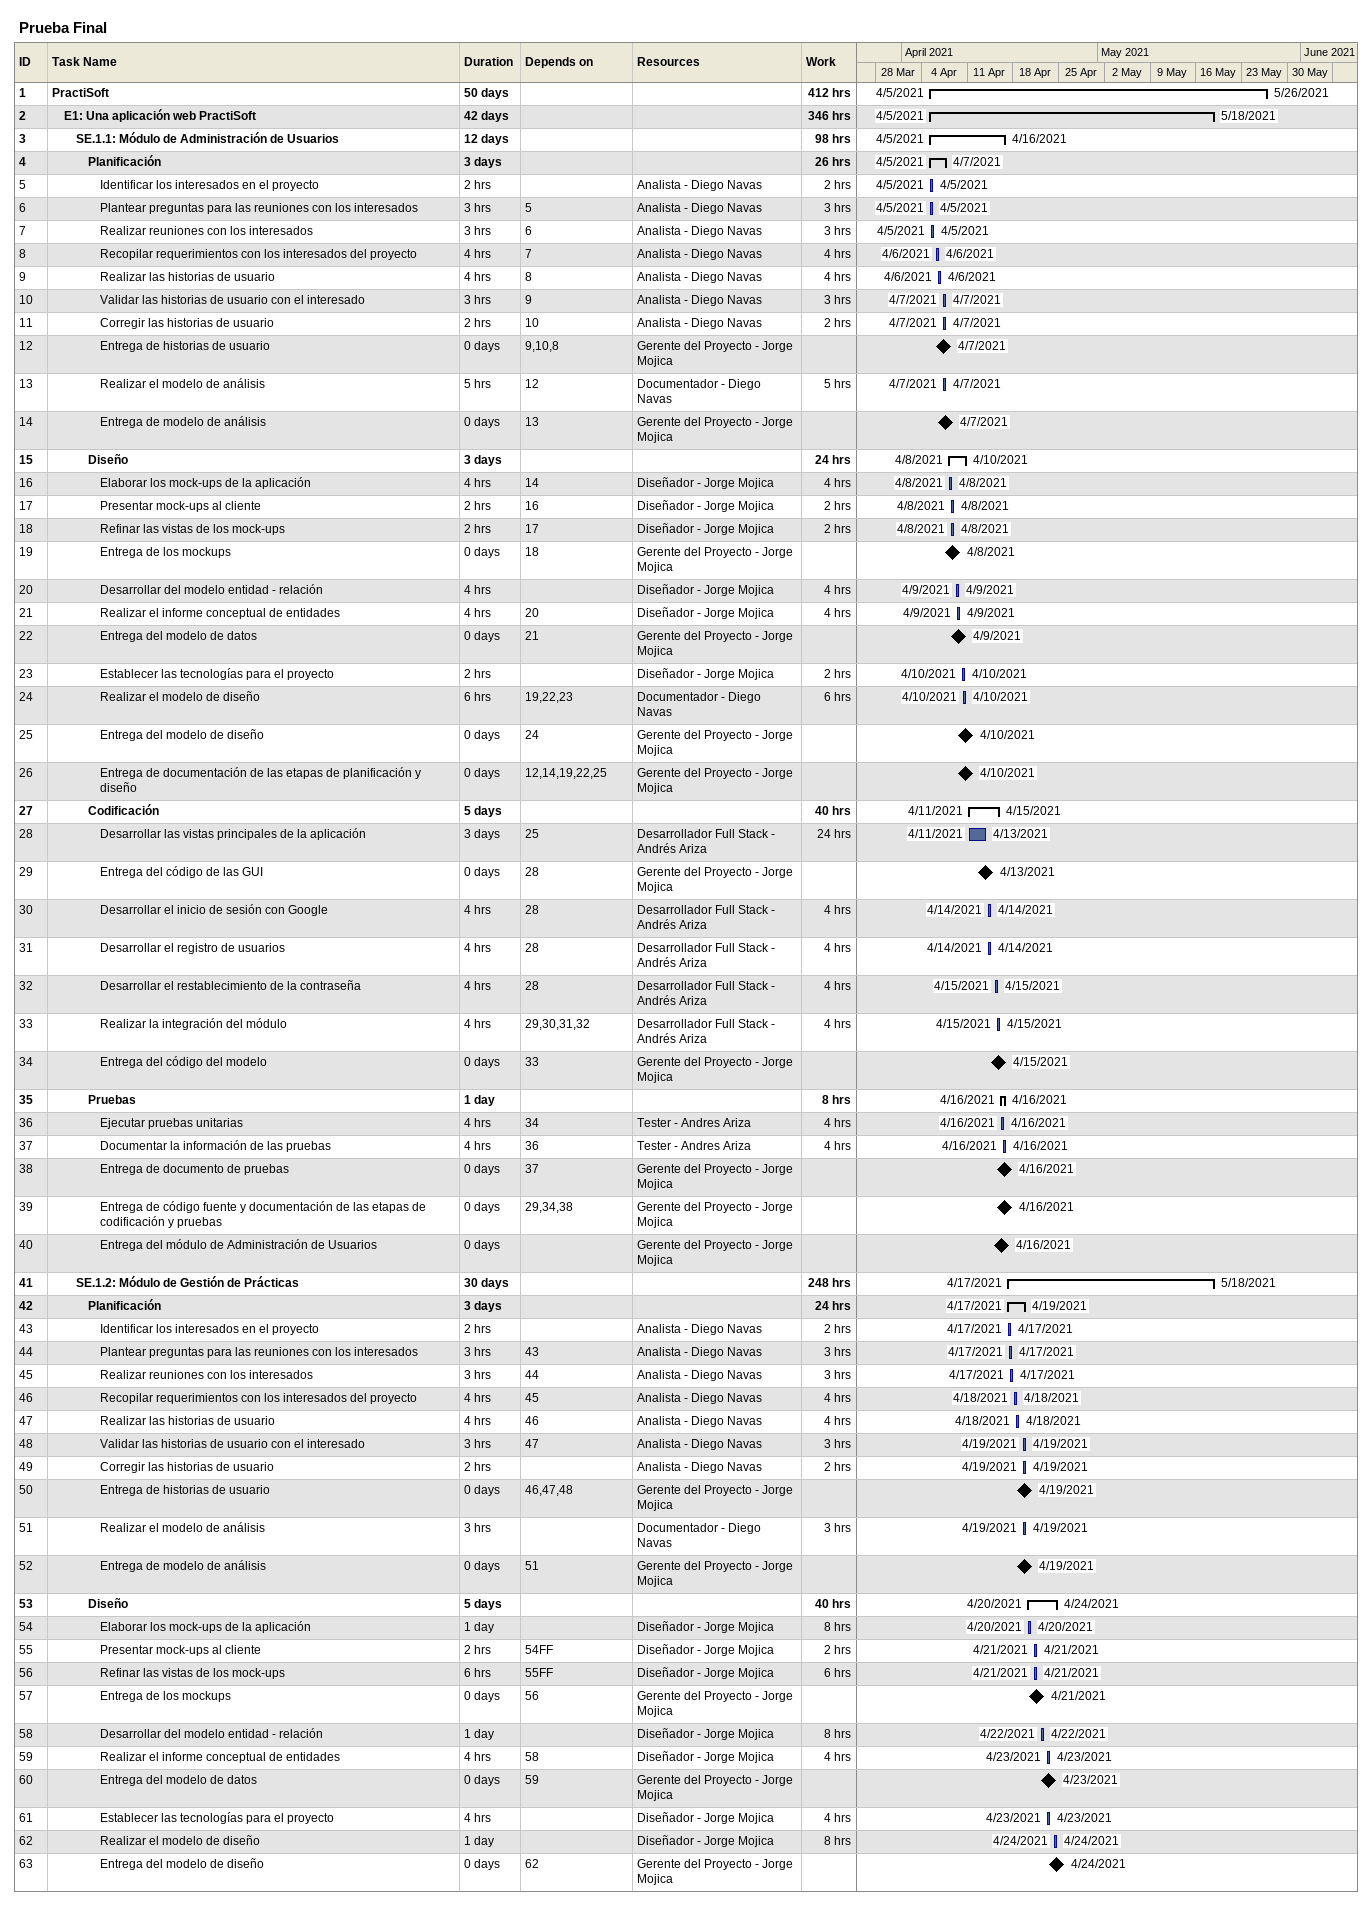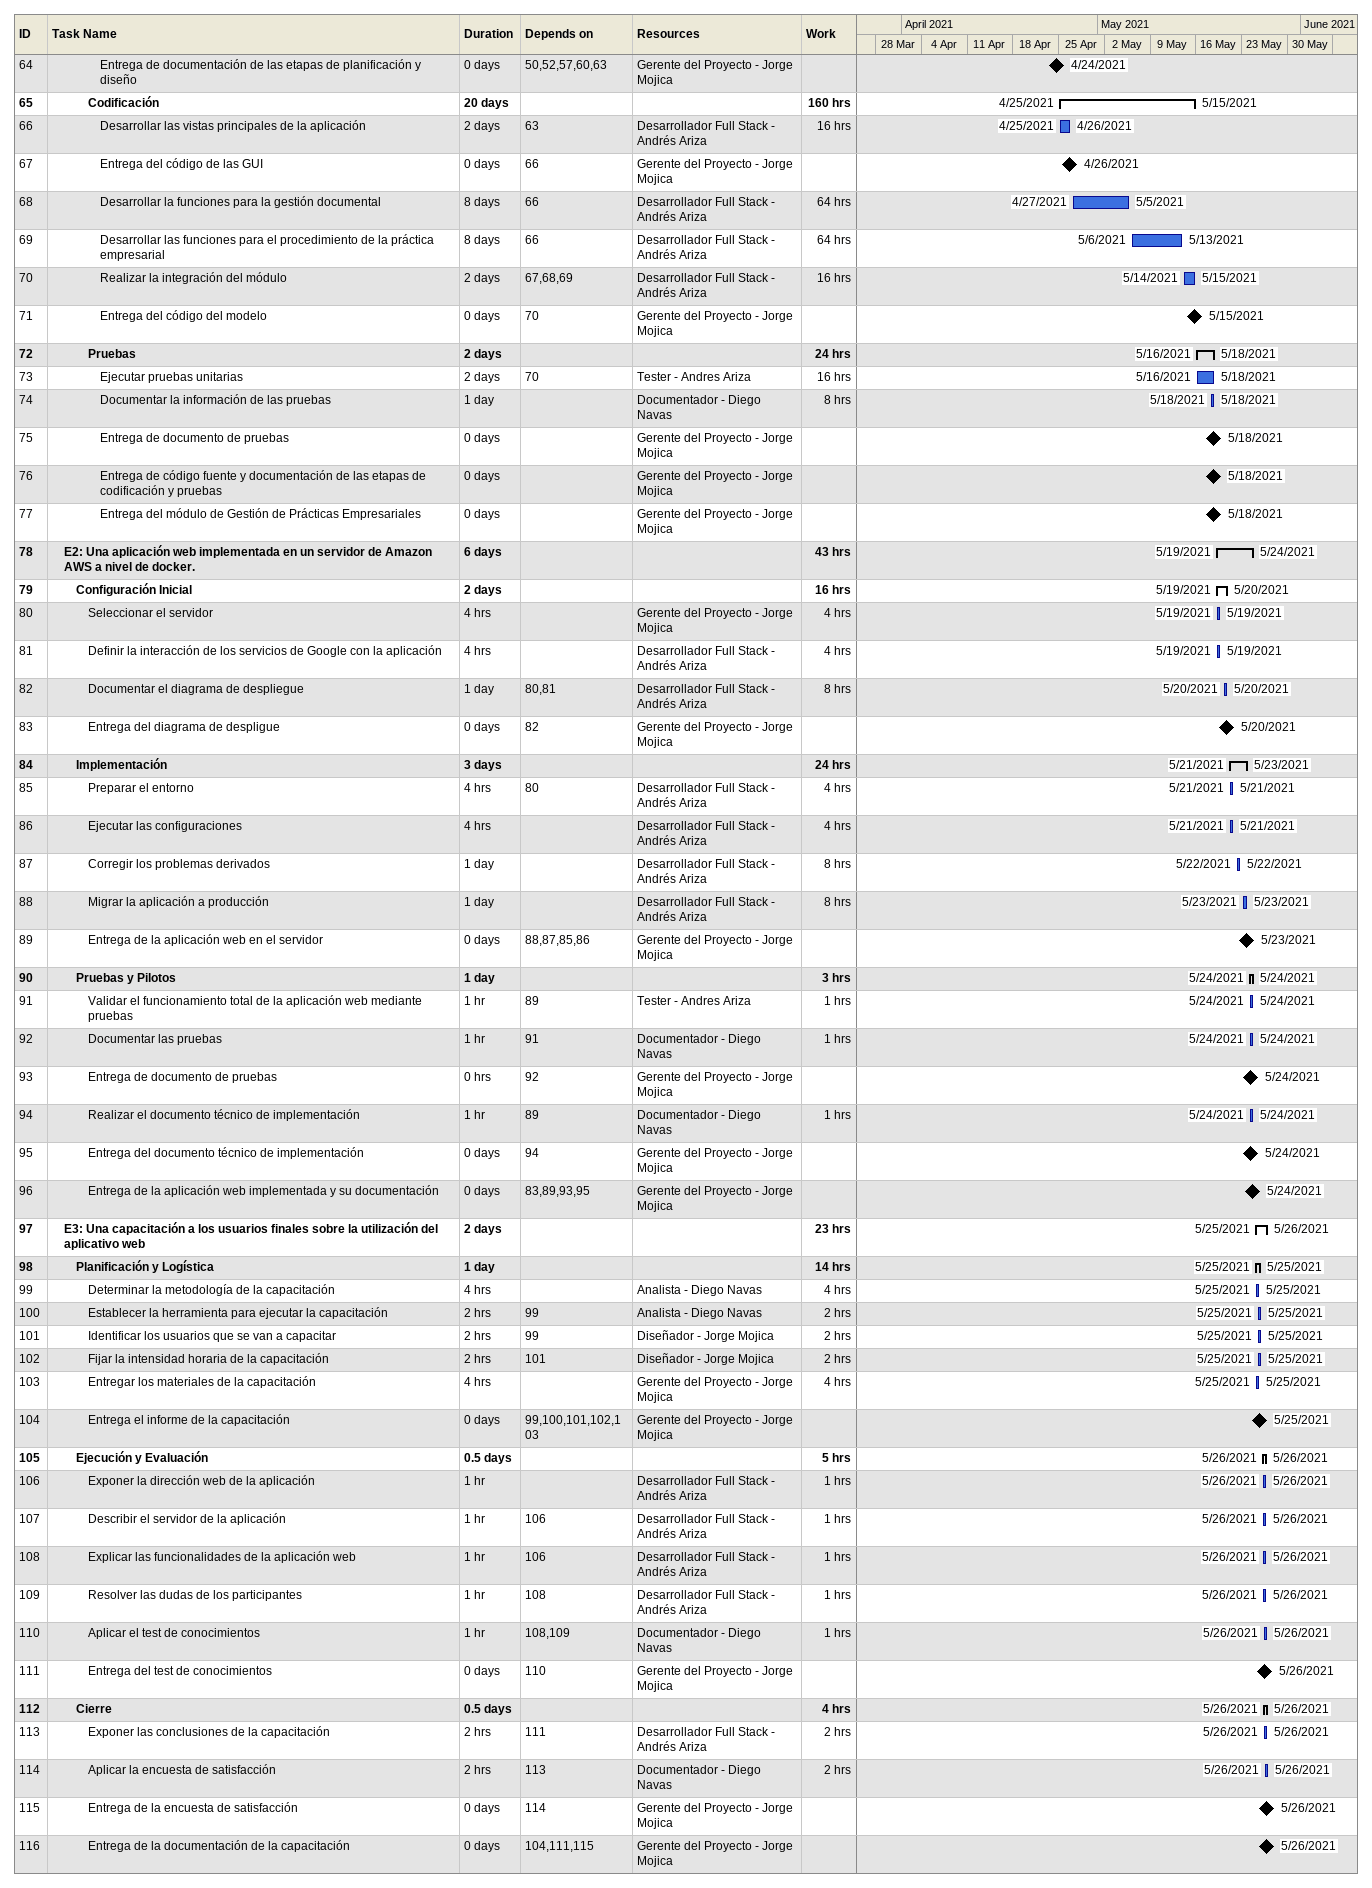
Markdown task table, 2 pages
Prueba Final

| ID | Level | Task | Duration | Start | Finish | Predecessors | Resources | Work (h) |
|---|---|---|---|---|---|---|---|---|
| 1 | 1 | **PractiSoft** | 50d | 2021-04-05 | 2021-05-26 |  |  | 412 |
| 2 | 2 | **E1: Una aplicación web PractiSoft** | 42d | 2021-04-05 | 2021-05-18 |  |  | 346 |
| 3 | 3 | **SE.1.1: Módulo de Administración de Usuarios** | 12d | 2021-04-05 | 2021-04-16 |  |  | 98 |
| 4 | 4 | **Planificación** | 3d | 2021-04-05 | 2021-04-07 |  |  | 26 |
| 5 | 5 | Identificar los interesados en el proyecto | 2h | 2021-04-05 | 2021-04-05 |  | Analista - Diego Navas | 2 |
| 6 | 5 | Plantear preguntas para las reuniones con los interesados | 3h | 2021-04-05 | 2021-04-05 | 5 | Analista - Diego Navas | 3 |
| 7 | 5 | Realizar reuniones con los interesados | 3h | 2021-04-05 | 2021-04-05 | 6 | Analista - Diego Navas | 3 |
| 8 | 5 | Recopilar requerimientos con los interesados del proyecto | 4h | 2021-04-06 | 2021-04-06 | 7 | Analista - Diego Navas | 4 |
| 9 | 5 | Realizar las historias de usuario | 4h | 2021-04-06 | 2021-04-06 | 8 | Analista - Diego Navas | 4 |
| 10 | 5 | Validar las historias de usuario con el interesado | 3h | 2021-04-07 | 2021-04-07 | 9 | Analista - Diego Navas | 3 |
| 11 | 5 | Corregir las historias de usuario | 2h | 2021-04-07 | 2021-04-07 | 10 | Analista - Diego Navas | 2 |
| 12 | 5 | Entrega de historias de usuario | 0d | 2021-04-07 | 2021-04-07 | 9, 10, 8 | Gerente del Proyecto - Jorge Mojica |  |
| 13 | 5 | Realizar el modelo de análisis | 5h | 2021-04-07 | 2021-04-07 | 12 | Documentador - Diego Navas | 5 |
| 14 | 5 | Entrega de modelo de análisis | 0d | 2021-04-07 | 2021-04-07 | 13 | Gerente del Proyecto - Jorge Mojica |  |
| 15 | 4 | **Diseño** | 3d | 2021-04-08 | 2021-04-10 |  |  | 24 |
| 16 | 5 | Elaborar los mock-ups de la aplicación | 4h | 2021-04-08 | 2021-04-08 | 14 | Diseñador - Jorge Mojica | 4 |
| 17 | 5 | Presentar mock-ups al cliente | 2h | 2021-04-08 | 2021-04-08 | 16 | Diseñador - Jorge Mojica | 2 |
| 18 | 5 | Refinar las vistas de los mock-ups | 2h | 2021-04-08 | 2021-04-08 | 17 | Diseñador - Jorge Mojica | 2 |
| 19 | 5 | Entrega de los mockups | 0d | 2021-04-08 | 2021-04-08 | 18 | Gerente del Proyecto - Jorge Mojica |  |
| 20 | 5 | Desarrollar del modelo entidad - relación | 4h | 2021-04-09 | 2021-04-09 |  | Diseñador - Jorge Mojica | 4 |
| 21 | 5 | Realizar el informe conceptual de entidades | 4h | 2021-04-09 | 2021-04-09 | 20 | Diseñador - Jorge Mojica | 4 |
| 22 | 5 | Entrega del modelo de datos | 0d | 2021-04-09 | 2021-04-09 | 21 | Gerente del Proyecto - Jorge Mojica |  |
| 23 | 5 | Establecer las tecnologías para el proyecto | 2h | 2021-04-10 | 2021-04-10 |  | Diseñador - Jorge Mojica | 2 |
| 24 | 5 | Realizar el modelo de diseño | 6h | 2021-04-10 | 2021-04-10 | 19, 22, 23 | Documentador - Diego Navas | 6 |
| 25 | 5 | Entrega del modelo de diseño | 0d | 2021-04-10 | 2021-04-10 | 24 | Gerente del Proyecto - Jorge Mojica |  |
| 26 | 5 | Entrega de documentación de las etapas de planificación y diseño | 0d | 2021-04-10 | 2021-04-10 | 12, 14, 19, 22, 25 | Gerente del Proyecto - Jorge Mojica |  |
| 27 | 4 | **Codificación** | 5d | 2021-04-11 | 2021-04-15 |  |  | 40 |
| 28 | 5 | Desarrollar las vistas principales de la aplicación | 3d | 2021-04-11 | 2021-04-13 | 25 | Desarrollador Full Stack - Andrés Ariza | 24 |
| 29 | 5 | Entrega del código de las GUI | 0d | 2021-04-13 | 2021-04-13 | 28 | Gerente del Proyecto - Jorge Mojica |  |
| 30 | 5 | Desarrollar el inicio de sesión con Google | 4h | 2021-04-14 | 2021-04-14 | 28 | Desarrollador Full Stack - Andrés Ariza | 4 |
| 31 | 5 | Desarrollar el registro de usuarios | 4h | 2021-04-14 | 2021-04-14 | 28 | Desarrollador Full Stack - Andrés Ariza | 4 |
| 32 | 5 | Desarrollar el restablecimiento de la contraseña | 4h | 2021-04-15 | 2021-04-15 | 28 | Desarrollador Full Stack - Andrés Ariza | 4 |
| 33 | 5 | Realizar la integración del módulo | 4h | 2021-04-15 | 2021-04-15 | 29, 30, 31, 32 | Desarrollador Full Stack - Andrés Ariza | 4 |
| 34 | 5 | Entrega del código del modelo | 0d | 2021-04-15 | 2021-04-15 | 33 | Gerente del Proyecto - Jorge Mojica |  |
| 35 | 4 | **Pruebas** | 1d | 2021-04-16 | 2021-04-16 |  |  | 8 |
| 36 | 5 | Ejecutar pruebas unitarias | 4h | 2021-04-16 | 2021-04-16 | 34 | Tester - Andres Ariza | 4 |
| 37 | 5 | Documentar la información de las pruebas | 4h | 2021-04-16 | 2021-04-16 | 36 | Tester - Andres Ariza | 4 |
| 38 | 5 | Entrega de documento de pruebas | 0d | 2021-04-16 | 2021-04-16 | 37 | Gerente del Proyecto - Jorge Mojica |  |
| 39 | 5 | Entrega de código fuente y documentación de las etapas de codificación y pruebas | 0d | 2021-04-16 | 2021-04-16 | 29, 34, 38 | Gerente del Proyecto - Jorge Mojica |  |
| 40 | 5 | Entrega del módulo de Administración de Usuarios | 0d | 2021-04-16 | 2021-04-16 |  | Gerente del Proyecto - Jorge Mojica |  |
| 41 | 3 | **SE.1.2: Módulo de Gestión de Prácticas** | 30d | 2021-04-17 | 2021-05-18 |  |  | 248 |
| 42 | 4 | **Planificación** | 3d | 2021-04-17 | 2021-04-19 |  |  | 24 |
| 43 | 5 | Identificar los interesados en el proyecto | 2h | 2021-04-17 | 2021-04-17 |  | Analista - Diego Navas | 2 |
| 44 | 5 | Plantear preguntas para las reuniones con los interesados | 3h | 2021-04-17 | 2021-04-17 | 43 | Analista - Diego Navas | 3 |
| 45 | 5 | Realizar reuniones con los interesados | 3h | 2021-04-17 | 2021-04-17 | 44 | Analista - Diego Navas | 3 |
| 46 | 5 | Recopilar requerimientos con los interesados del proyecto | 4h | 2021-04-18 | 2021-04-18 | 45 | Analista - Diego Navas | 4 |
| 47 | 5 | Realizar las historias de usuario | 4h | 2021-04-18 | 2021-04-18 | 46 | Analista - Diego Navas | 4 |
| 48 | 5 | Validar las historias de usuario con el interesado | 3h | 2021-04-19 | 2021-04-19 | 47 | Analista - Diego Navas | 3 |
| 49 | 5 | Corregir las historias de usuario | 2h | 2021-04-19 | 2021-04-19 |  | Analista - Diego Navas | 2 |
| 50 | 5 | Entrega de historias de usuario | 0d | 2021-04-19 | 2021-04-19 | 46, 47, 48 | Gerente del Proyecto - Jorge Mojica |  |
| 51 | 5 | Realizar el modelo de análisis | 3h | 2021-04-19 | 2021-04-19 |  | Documentador - Diego Navas | 3 |
| 52 | 5 | Entrega de modelo de análisis | 0d | 2021-04-19 | 2021-04-19 | 51 | Gerente del Proyecto - Jorge Mojica |  |
| 53 | 4 | **Diseño** | 5d | 2021-04-20 | 2021-04-24 |  |  | 40 |
| 54 | 5 | Elaborar los mock-ups de la aplicación | 1d | 2021-04-20 | 2021-04-20 |  | Diseñador - Jorge Mojica | 8 |
| 55 | 5 | Presentar mock-ups al cliente | 2h | 2021-04-21 | 2021-04-21 | 54FF | Diseñador - Jorge Mojica | 2 |
| 56 | 5 | Refinar las vistas de los mock-ups | 6h | 2021-04-21 | 2021-04-21 | 55FF | Diseñador - Jorge Mojica | 6 |
| 57 | 5 | Entrega de los mockups | 0d | 2021-04-21 | 2021-04-21 | 56 | Gerente del Proyecto - Jorge Mojica |  |
| 58 | 5 | Desarrollar del modelo entidad - relación | 1d | 2021-04-22 | 2021-04-22 |  | Diseñador - Jorge Mojica | 8 |
| 59 | 5 | Realizar el informe conceptual de entidades | 4h | 2021-04-23 | 2021-04-23 | 58 | Diseñador - Jorge Mojica | 4 |
| 60 | 5 | Entrega del modelo de datos | 0d | 2021-04-23 | 2021-04-23 | 59 | Gerente del Proyecto - Jorge Mojica |  |
| 61 | 5 | Establecer las tecnologías para el proyecto | 4h | 2021-04-23 | 2021-04-23 |  | Diseñador - Jorge Mojica | 4 |
| 62 | 5 | Realizar el modelo de diseño | 1d | 2021-04-24 | 2021-04-24 |  | Diseñador - Jorge Mojica | 8 |
| 63 | 5 | Entrega del modelo de diseño | 0d | 2021-04-24 | 2021-04-24 | 62 | Gerente del Proyecto - Jorge Mojica |  |
| 64 | 5 | Entrega de documentación de las etapas de planificación y diseño | 0d | 2021-04-24 | 2021-04-24 | 50, 52, 57, 60, 63 | Gerente del Proyecto - Jorge Mojica |  |
| 65 | 4 | **Codificación** | 20d | 2021-04-25 | 2021-05-15 |  |  | 160 |
| 66 | 5 | Desarrollar las vistas principales de la aplicación | 2d | 2021-04-25 | 2021-04-26 | 63 | Desarrollador Full Stack - Andrés Ariza | 16 |
| 67 | 5 | Entrega del código de las GUI | 0d | 2021-04-26 | 2021-04-26 | 66 | Gerente del Proyecto - Jorge Mojica |  |
| 68 | 5 | Desarrollar la funciones para la gestión documental | 8d | 2021-04-27 | 2021-05-05 | 66 | Desarrollador Full Stack - Andrés Ariza | 64 |
| 69 | 5 | Desarrollar las funciones para el procedimiento de la práctica empresarial | 8d | 2021-05-06 | 2021-05-13 | 66 | Desarrollador Full Stack - Andrés Ariza | 64 |
| 70 | 5 | Realizar la integración del módulo | 2d | 2021-05-14 | 2021-05-15 | 67, 68, 69 | Desarrollador Full Stack - Andrés Ariza | 16 |
| 71 | 5 | Entrega del código del modelo | 0d | 2021-05-15 | 2021-05-15 | 70 | Gerente del Proyecto - Jorge Mojica |  |
| 72 | 4 | **Pruebas** | 2d | 2021-05-16 | 2021-05-18 |  |  | 24 |
| 73 | 5 | Ejecutar pruebas unitarias | 2d | 2021-05-16 | 2021-05-18 | 70 | Tester - Andres Ariza | 16 |
| 74 | 5 | Documentar la información de las pruebas | 1d | 2021-05-18 | 2021-05-18 |  | Documentador - Diego Navas | 8 |
| 75 | 5 | Entrega de documento de pruebas | 0d | 2021-05-18 | 2021-05-18 |  | Gerente del Proyecto - Jorge Mojica |  |
| 76 | 5 | Entrega de código fuente y documentación de las etapas de codificación y pruebas | 0d | 2021-05-18 | 2021-05-18 |  | Gerente del Proyecto - Jorge Mojica |  |
| 77 | 5 | Entrega del módulo de Gestión de Prácticas Empresariales | 0d | 2021-05-18 | 2021-05-18 |  | Gerente del Proyecto - Jorge Mojica |  |
| 78 | 2 | **E2: Una aplicación web implementada en un servidor de Amazon AWS a nivel de docker.** | 6d | 2021-05-19 | 2021-05-24 |  |  | 43 |
| 79 | 3 | **Configuración Inicial** | 2d | 2021-05-19 | 2021-05-20 |  |  | 16 |
| 80 | 4 | Seleccionar el servidor | 4h | 2021-05-19 | 2021-05-19 |  | Gerente del Proyecto - Jorge Mojica | 4 |
| 81 | 4 | Definir la interacción de los servicios de Google con la aplicación | 4h | 2021-05-19 | 2021-05-19 |  | Desarrollador Full Stack - Andrés Ariza | 4 |
| 82 | 4 | Documentar el diagrama de despliegue | 1d | 2021-05-20 | 2021-05-20 | 80, 81 | Desarrollador Full Stack - Andrés Ariza | 8 |
| 83 | 4 | Entrega del diagrama de despligue | 0d | 2021-05-20 | 2021-05-20 | 82 | Gerente del Proyecto - Jorge Mojica |  |
| 84 | 3 | **Implementación** | 3d | 2021-05-21 | 2021-05-23 |  |  | 24 |
| 85 | 4 | Preparar el entorno | 4h | 2021-05-21 | 2021-05-21 | 80 | Desarrollador Full Stack - Andrés Ariza | 4 |
| 86 | 4 | Ejecutar las configuraciones | 4h | 2021-05-21 | 2021-05-21 |  | Desarrollador Full Stack - Andrés Ariza | 4 |
| 87 | 4 | Corregir los problemas derivados | 1d | 2021-05-22 | 2021-05-22 |  | Desarrollador Full Stack - Andrés Ariza | 8 |
| 88 | 4 | Migrar la aplicación a producción | 1d | 2021-05-23 | 2021-05-23 |  | Desarrollador Full Stack - Andrés Ariza | 8 |
| 89 | 4 | Entrega de la aplicación web en el servidor | 0d | 2021-05-23 | 2021-05-23 | 88, 87, 85, 86 | Gerente del Proyecto - Jorge Mojica |  |
| 90 | 3 | **Pruebas y Pilotos** | 1d | 2021-05-24 | 2021-05-24 |  |  | 3 |
| 91 | 4 | Validar el funcionamiento total de la aplicación web mediante pruebas | 1h | 2021-05-24 | 2021-05-24 | 89 | Tester - Andres Ariza | 1 |
| 92 | 4 | Documentar las pruebas | 1h | 2021-05-24 | 2021-05-24 | 91 | Documentador - Diego Navas | 1 |
| 93 | 4 | Entrega de documento de pruebas | 0h | 2021-05-24 | 2021-05-24 | 92 | Gerente del Proyecto - Jorge Mojica |  |
| 94 | 4 | Realizar el documento técnico de implementación | 1h | 2021-05-24 | 2021-05-24 | 89 | Documentador - Diego Navas | 1 |
| 95 | 4 | Entrega del documento técnico de implementación | 0d | 2021-05-24 | 2021-05-24 | 94 | Gerente del Proyecto - Jorge Mojica |  |
| 96 | 4 | Entrega de la aplicación web implementada y su documentación | 0d | 2021-05-24 | 2021-05-24 | 83, 89, 93, 95 | Gerente del Proyecto - Jorge Mojica |  |
| 97 | 2 | **E3: Una capacitación a los usuarios finales sobre la utilización del aplicativo web** | 2d | 2021-05-25 | 2021-05-26 |  |  | 23 |
| 98 | 3 | **Planificación y Logística** | 1d | 2021-05-25 | 2021-05-25 |  |  | 14 |
| 99 | 4 | Determinar la metodología de la capacitación | 4h | 2021-05-25 | 2021-05-25 |  | Analista - Diego Navas | 4 |
| 100 | 4 | Establecer la herramienta para ejecutar la capacitación | 2h | 2021-05-25 | 2021-05-25 | 99 | Analista - Diego Navas | 2 |
| 101 | 4 | Identificar los usuarios que se van a capacitar | 2h | 2021-05-25 | 2021-05-25 | 99 | Diseñador - Jorge Mojica | 2 |
| 102 | 4 | Fijar la intensidad horaria de la capacitación | 2h | 2021-05-25 | 2021-05-25 | 101 | Diseñador - Jorge Mojica | 2 |
| 103 | 4 | Entregar los materiales de la capacitación | 4h | 2021-05-25 | 2021-05-25 |  | Gerente del Proyecto - Jorge Mojica | 4 |
| 104 | 4 | Entrega el informe de la capacitación | 0d | 2021-05-25 | 2021-05-25 | 99, 100, 101, 102, 103 | Gerente del Proyecto - Jorge Mojica |  |
| 105 | 3 | **Ejecución y Evaluación** | 0.5d | 2021-05-26 | 2021-05-26 |  |  | 5 |
| 106 | 4 | Exponer la dirección web de la aplicación | 1h | 2021-05-26 | 2021-05-26 |  | Desarrollador Full Stack - Andrés Ariza | 1 |
| 107 | 4 | Describir el servidor de la aplicación | 1h | 2021-05-26 | 2021-05-26 | 106 | Desarrollador Full Stack - Andrés Ariza | 1 |
| 108 | 4 | Explicar las funcionalidades de la aplicación web | 1h | 2021-05-26 | 2021-05-26 | 106 | Desarrollador Full Stack - Andrés Ariza | 1 |
| 109 | 4 | Resolver las dudas de los participantes | 1h | 2021-05-26 | 2021-05-26 | 108 | Desarrollador Full Stack - Andrés Ariza | 1 |
| 110 | 4 | Aplicar el test de conocimientos | 1h | 2021-05-26 | 2021-05-26 | 108, 109 | Documentador - Diego Navas | 1 |
| 111 | 4 | Entrega del test de conocimientos | 0d | 2021-05-26 | 2021-05-26 | 110 | Gerente del Proyecto - Jorge Mojica |  |
| 112 | 3 | **Cierre** | 0.5d | 2021-05-26 | 2021-05-26 |  |  | 4 |
| 113 | 4 | Exponer las conclusiones de la capacitación | 2h | 2021-05-26 | 2021-05-26 | 111 | Desarrollador Full Stack - Andrés Ariza | 2 |
| 114 | 4 | Aplicar la encuesta de satisfacción | 2h | 2021-05-26 | 2021-05-26 | 113 | Documentador - Diego Navas | 2 |
| 115 | 4 | Entrega de la encuesta de satisfacción | 0d | 2021-05-26 | 2021-05-26 | 114 | Gerente del Proyecto - Jorge Mojica |  |
| 116 | 4 | Entrega de la documentación de la capacitación | 0d | 2021-05-26 | 2021-05-26 | 104, 111, 115 | Gerente del Proyecto - Jorge Mojica |  |
